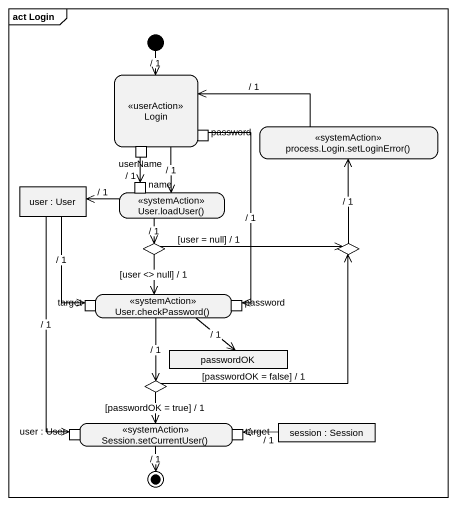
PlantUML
@startuml
mainframe act Login
hide empty description
state Login <<userAction>> {
  state password <<outputPin>>
  state userName <<outputPin>>
}
state "process.Login.setLoginError()" as process_Login_setLoginError <<systemAction>>
state "user : User" as user <<object>>
state "User.loadUser()" as User_loadUser <<systemAction>> {
  state name <<inputPin>>
}
state choice1 <<choice>>
state choice2 <<choice>>
state "User.checkPassword()" as User_checkPassword <<systemAction>> {
  state target <<inputPin>>
  state "password" as password_2 <<inputPin>>
}
state passwordOK <<object>>
state choice3 <<choice>>
state "Session.setCurrentUser()" as Session_setCurrentUser <<systemAction>> {
  state "user : User" as user_2 <<inputPin>>
  state "target" as target_2 <<inputPin>>
}
state "session : Session" as session <<object>>
[*] --> Login : / 1
Login --> User_loadUser : / 1
password --> password_2 : / 1
process_Login_setLoginError -left-> Login : / 1
userName --> name : / 1
user --> target : / 1
user --> user_2 : / 1
User_loadUser -left-> user : / 1
User_loadUser --> choice1 : / 1
choice1 -right-> choice2 : [user = null] / 1
choice1 --> User_checkPassword : [user <> null] / 1
choice2 -up-> process_Login_setLoginError : / 1
User_checkPassword --> passwordOK : / 1
User_checkPassword --> choice3 : / 1
choice3 -up-> choice2 : [passwordOK = false] / 1
choice3 --> Session_setCurrentUser : [passwordOK = true] / 1
session -left-> target_2 : / 1
Session_setCurrentUser --> [*] : / 1
@enduml
